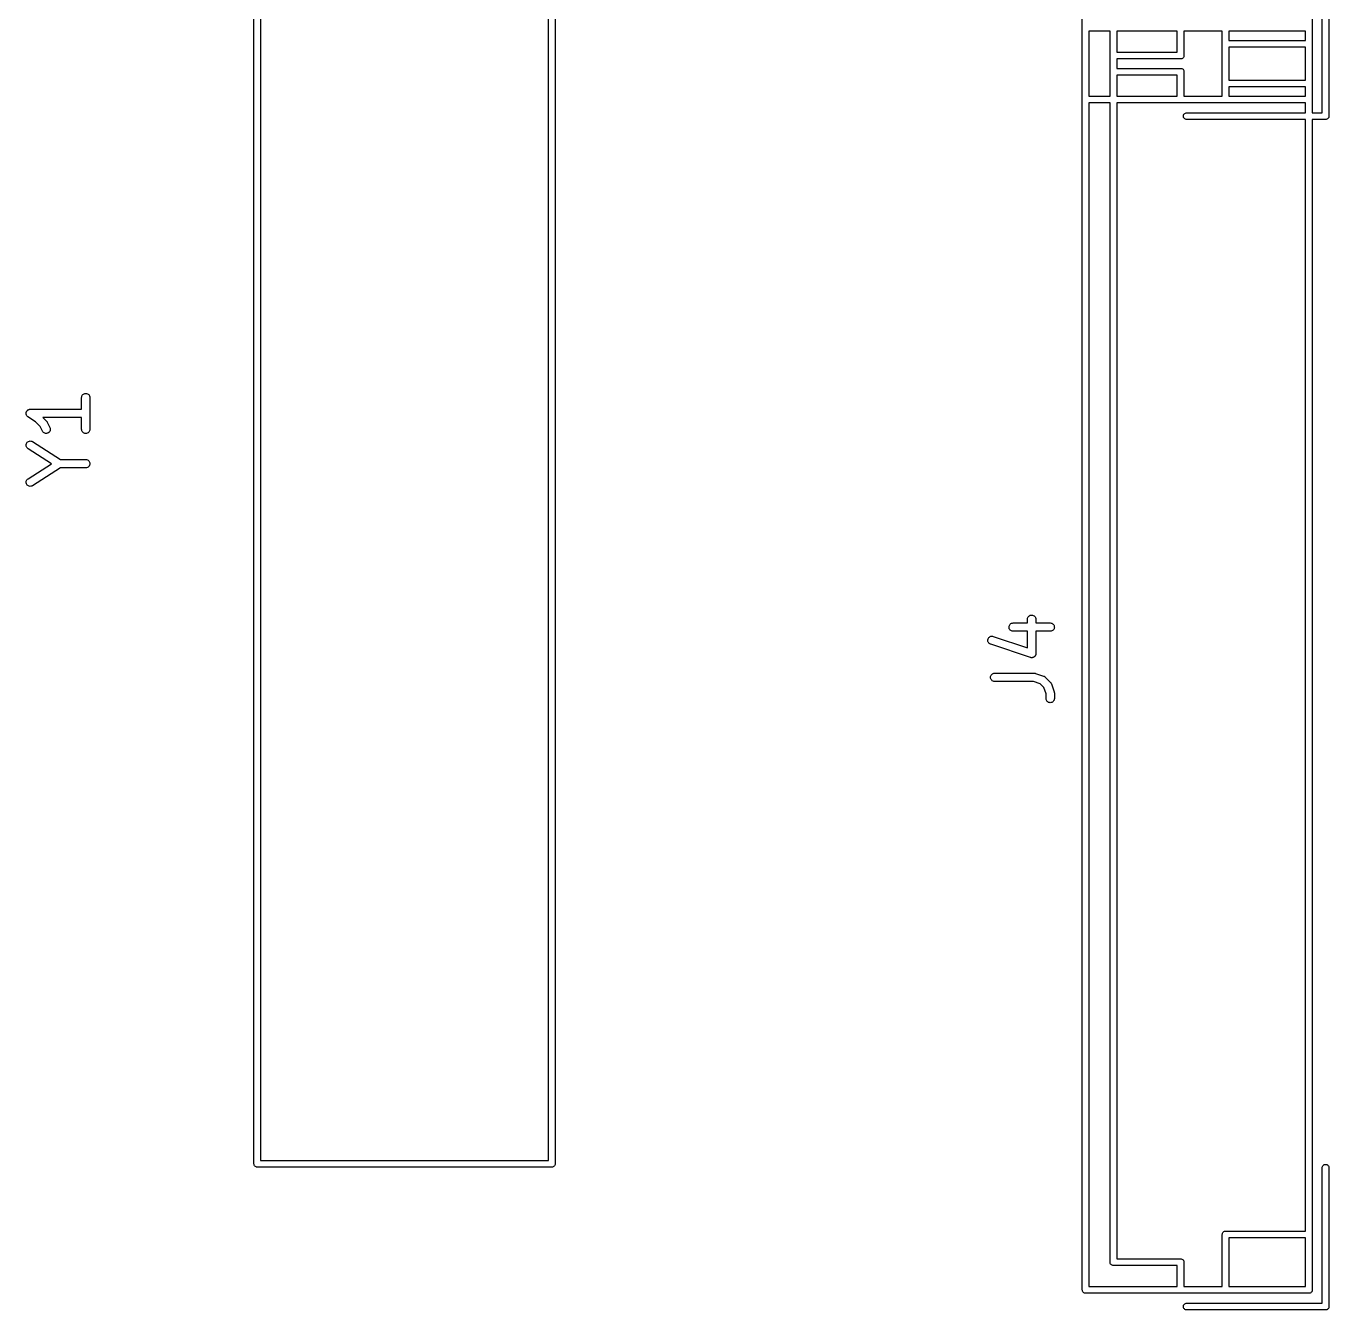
# Model space of a CAD drawing. Extents: x 87.5 to 141.1, y -115.5 to -63.3.
# Drawn here: x 117.65 to 141.1, y -114.45 to -91.34 of the extents above; entities that cross this region are included whole.
import ezdxf

# ---------------------------------------------------------------- set-up
doc = ezdxf.new("R2010")
doc.units = 0
doc.header["$MEASUREMENT"] = 0
doc.layers.add('BLACK', color=7, linetype='CONTINUOUS')

msp = doc.modelspace()

# ---------------------------------------------------------------- linework, layer by layer
at = {"layer": 'BLACK', "linetype": 'CONTINUOUS'}
for p, q in [((136.66, -91.367), (136.66, -64.9429)), ((140.8, -65.9429), (140.8, -91.3671)), ((121.75, -111.817), (121.75, -76.1429)), ((121.87, -76.2), (121.87, -111.76)), ((127.05, -111.76), (127.05, -76.2)), ((127.17, -76.1429), (127.17, -111.817)), ((140.98, -92.9), (140.98, -90.4571)), ((141.1, -90.4571), (141.1, -92.9571)), ((136.66, -91.37), (136.66, -91.367)), ((136.66, -91.3729), (136.66, -91.37)), ((136.66, -92.6571), (136.66, -91.3729)), ((136.78, -91.43), (136.78, -92.6)), ((137.16, -91.43), (136.78, -91.43)), ((137.16, -91.8671), (137.16, -91.43)), ((137.28, -91.43), (137.28, -91.81)), ((138.37, -91.43), (137.28, -91.43)), ((138.37, -91.81), (138.37, -91.43)), ((138.49, -91.43), (138.49, -91.8671)), ((139.18, -91.43), (138.49, -91.43)), ((139.18, -91.6571), (139.18, -91.43)), ((139.3, -91.43), (139.3, -91.6)), ((140.68, -91.43), (139.3, -91.43)), ((140.68, -91.6), (140.68, -91.43)), ((140.8, -91.3671), (140.8, -91.37)), ((140.8, -91.37), (140.8, -91.3729)), ((140.8, -91.3729), (140.8, -91.6571)), ((139.18, -91.66), (139.18, -91.6571)), ((139.18, -91.6629), (139.18, -91.66)), ((139.18, -91.8716), (139.18, -91.6629)), ((139.3, -91.6), (140.68, -91.6)), ((140.8, -91.6571), (140.8, -91.66)), ((140.8, -91.66), (140.8, -91.6629)), ((140.8, -91.6629), (140.8, -92.3671)), ((137.16, -91.87), (137.16, -91.8671)), ((137.16, -91.8729), (137.16, -91.87)), ((137.16, -92.1571), (137.16, -91.8729)), ((137.28, -91.81), (138.37, -91.81)), ((138.427, -91.93), (137.28, -91.93)), ((137.28, -91.93), (137.28, -92.1)), ((138.43, -91.9303), (138.427, -91.93)), ((138.433, -91.93), (138.43, -91.9303)), ((138.442, -91.9291), (138.433, -91.93)), ((138.433, -91.93), (138.433, -91.93)), ((138.453, -91.9257), (138.442, -91.9291)), ((138.463, -91.9201), (138.453, -91.9257)), ((138.473, -91.9126), (138.463, -91.9201)), ((138.48, -91.9035), (138.473, -91.9126)), ((138.486, -91.8931), (138.48, -91.9035)), ((138.489, -91.8818), (138.486, -91.8931)), ((138.49, -91.87), (138.489, -91.8818)), ((138.49, -91.8671), (138.49, -91.87)), ((139.18, -92.3671), (139.18, -91.8716)), ((139.3, -91.72), (139.3, -92.31)), ((140.68, -91.72), (139.3, -91.72)), ((140.68, -92.31), (140.68, -91.72)), ((137.16, -92.16), (137.16, -92.1571)), ((137.16, -92.163), (137.16, -92.16)), ((137.16, -92.6), (137.16, -92.163)), ((137.28, -92.1), (138.427, -92.1)), ((138.427, -92.1), (138.43, -92.0997)), ((138.43, -92.0997), (138.433, -92.1)), ((138.433, -92.1), (138.442, -92.1009)), ((138.442, -92.1009), (138.453, -92.1043)), ((138.453, -92.1043), (138.463, -92.1099)), ((138.463, -92.1099), (138.473, -92.1174)), ((138.473, -92.1174), (138.48, -92.1265)), ((138.48, -92.1265), (138.486, -92.1369)), ((138.486, -92.1369), (138.489, -92.1482)), ((138.489, -92.1482), (138.49, -92.16)), ((138.49, -92.16), (138.49, -92.1629)), ((138.49, -92.1629), (138.49, -92.6)), ((137.28, -92.22), (137.28, -92.6)), ((138.37, -92.22), (137.28, -92.22)), ((138.37, -92.6), (138.37, -92.22)), ((139.18, -92.37), (139.18, -92.3671)), ((139.18, -92.3729), (139.18, -92.37)), ((139.18, -92.6), (139.18, -92.3729)), ((139.3, -92.31), (140.68, -92.31)), ((140.8, -92.3671), (140.8, -92.37)), ((140.8, -92.37), (140.8, -92.3729)), ((140.8, -92.3729), (140.8, -92.6571)), ((136.78, -92.6), (137.16, -92.6)), ((137.28, -92.6), (138.37, -92.6)), ((138.49, -92.6), (139.18, -92.6)), ((139.3, -92.43), (139.3, -92.6)), ((140.68, -92.43), (139.3, -92.43)), ((139.3, -92.6), (140.68, -92.6)), ((140.68, -92.6), (140.68, -92.43)), ((136.66, -92.66), (136.66, -92.6571)), ((136.66, -92.6629), (136.66, -92.66)), ((136.66, -114.087), (136.66, -92.6629)), ((136.78, -92.72), (136.78, -114.03)), ((137.16, -92.72), (136.78, -92.72)), ((137.16, -113.587), (137.16, -92.72)), ((138.427, -92.72), (137.28, -92.72)), ((137.28, -92.72), (137.28, -113.53)), ((138.43, -92.7203), (138.427, -92.72)), ((138.433, -92.72), (138.43, -92.7203)), ((139.237, -92.72), (138.433, -92.72)), ((139.24, -92.7203), (139.237, -92.72)), ((139.243, -92.72), (139.24, -92.7203)), ((140.68, -92.72), (139.243, -92.72)), ((140.68, -92.9), (140.68, -92.72)), ((140.8, -92.6571), (140.8, -92.66)), ((140.8, -92.66), (140.8, -92.6629)), ((140.8, -92.6629), (140.8, -92.9)), ((138.48, -92.96), (138.481, -92.9482)), ((138.481, -92.9718), (138.48, -92.96)), ((138.481, -92.9482), (138.484, -92.9369)), ((138.484, -92.9831), (138.481, -92.9718)), ((138.484, -92.9369), (138.49, -92.9265)), ((138.49, -92.9935), (138.484, -92.9831)), ((138.49, -92.9265), (138.497, -92.9174)), ((138.497, -93.0026), (138.49, -92.9935)), ((138.497, -92.9174), (138.507, -92.9099)), ((138.507, -93.0101), (138.497, -93.0026)), ((138.507, -92.9099), (138.517, -92.9043)), ((138.517, -93.0157), (138.507, -93.0101)), ((138.517, -92.9043), (138.528, -92.9009)), ((138.528, -93.0191), (138.517, -93.0157)), ((138.528, -92.9009), (138.537, -92.9)), ((138.537, -93.02), (138.528, -93.0191)), ((138.537, -92.9), (140.68, -92.9)), ((140.68, -93.02), (138.537, -93.02)), ((140.68, -113.03), (140.68, -93.02)), ((140.8, -92.9), (140.98, -92.9)), ((141.037, -93.02), (140.8, -93.02)), ((140.8, -93.02), (140.8, -113.087)), ((141.04, -93.0203), (141.037, -93.02)), ((141.043, -93.02), (141.04, -93.0203)), ((141.052, -93.0191), (141.043, -93.02)), ((141.043, -93.02), (141.043, -93.02)), ((141.063, -93.0157), (141.052, -93.0191)), ((141.073, -93.0101), (141.063, -93.0157)), ((141.083, -93.0026), (141.073, -93.0101)), ((141.09, -92.9935), (141.083, -93.0026)), ((141.096, -92.9831), (141.09, -92.9935)), ((141.099, -92.9718), (141.096, -92.9831)), ((141.1, -92.96), (141.099, -92.9718)), ((141.1, -92.9571), (141.1, -92.96)), ((118.647, -98.0247), (118.649, -98.0101)), ((118.647, -98.0257), (118.647, -98.0247)), ((118.647, -98.2364), (118.647, -98.0257)), ((118.649, -98.0101), (118.653, -97.9962)), ((118.653, -97.9962), (118.66, -97.9833)), ((118.66, -97.9833), (118.67, -97.9721)), ((118.67, -97.9721), (118.681, -97.963)), ((118.681, -97.963), (118.694, -97.9562)), ((118.694, -97.9562), (118.708, -97.952)), ((118.708, -97.952), (118.723, -97.9507)), ((118.723, -97.9507), (118.737, -97.9522)), ((118.737, -97.9522), (118.751, -97.9566)), ((118.751, -97.9566), (118.764, -97.9635)), ((118.764, -97.9635), (118.776, -97.9729)), ((118.776, -97.9729), (118.785, -97.9842)), ((118.785, -97.9842), (118.792, -97.9971)), ((118.792, -97.9971), (118.796, -98.0111)), ((118.796, -98.0111), (118.797, -98.0257)), ((118.797, -98.0257), (118.797, -98.5971)), ((117.66, -98.2694), (117.665, -98.2638)), ((117.665, -98.2638), (117.67, -98.2582)), ((117.67, -98.2581), (117.675, -98.2534)), ((117.67, -98.2582), (117.67, -98.2581)), ((117.67, -98.2582), (117.67, -98.2582)), ((117.675, -98.2534), (117.681, -98.249)), ((117.681, -98.2489), (117.688, -98.2454)), ((117.681, -98.249), (117.681, -98.2489)), ((117.681, -98.2489), (117.681, -98.2489)), ((117.688, -98.2454), (117.694, -98.2421)), ((117.694, -98.242), (117.701, -98.24)), ((117.694, -98.2421), (117.694, -98.242)), ((117.694, -98.2421), (117.694, -98.2421)), ((117.701, -98.24), (117.708, -98.2379)), ((117.708, -98.2378), (117.715, -98.2371)), ((117.708, -98.2379), (117.708, -98.2378)), ((117.708, -98.2378), (117.708, -98.2378)), ((117.715, -98.2371), (117.722, -98.2364)), ((117.722, -98.2364), (118.647, -98.2364)), ((117.647, -98.3108), (117.648, -98.3037)), ((117.647, -98.3109), (117.647, -98.3108)), ((117.647, -98.3108), (117.647, -98.3108)), ((117.648, -98.3185), (117.647, -98.3109)), ((117.648, -98.3037), (117.649, -98.2963)), ((117.649, -98.3254), (117.648, -98.3185)), ((117.649, -98.2962), (117.651, -98.2891)), ((117.649, -98.2963), (117.649, -98.2962)), ((117.649, -98.2963), (117.649, -98.2963)), ((117.649, -98.3255), (117.649, -98.3254)), ((117.649, -98.3254), (117.649, -98.3254)), ((117.651, -98.3327), (117.649, -98.3255)), ((117.651, -98.2891), (117.653, -98.2824)), ((117.653, -98.3394), (117.651, -98.3327)), ((117.653, -98.2823), (117.657, -98.2757)), ((117.653, -98.2824), (117.653, -98.2823)), ((117.653, -98.2823), (117.653, -98.2823)), ((117.653, -98.3395), (117.653, -98.3394)), ((117.656, -98.3457), (117.653, -98.3395)), ((117.653, -98.3395), (117.653, -98.3395)), ((117.66, -98.3524), (117.656, -98.3457)), ((117.657, -98.2757), (117.66, -98.2695)), ((117.66, -98.2695), (117.66, -98.2694)), ((117.66, -98.2694), (117.66, -98.2694)), ((117.66, -98.3525), (117.66, -98.3524)), ((117.66, -98.3524), (117.66, -98.3524)), ((117.664, -98.3581), (117.66, -98.3525)), ((117.669, -98.3638), (117.664, -98.3581)), ((117.669, -98.3639), (117.669, -98.3638)), ((117.674, -98.3687), (117.669, -98.3639)), ((117.669, -98.3639), (117.669, -98.3639)), ((117.68, -98.3732), (117.674, -98.3687)), ((117.68, -98.3733), (117.68, -98.3732)), ((117.681, -98.3738), (117.68, -98.3733)), ((117.68, -98.3733), (117.68, -98.3733)), ((117.68, -98.3733), (117.68, -98.3733)), ((117.817, -98.465), (117.681, -98.3738)), ((117.899, -98.5463), (117.817, -98.465)), ((118.647, -98.3864), (117.951, -98.3864)), ((117.951, -98.3864), (118.014, -98.4489)), ((118.014, -98.4489), (118.014, -98.4496)), ((118.014, -98.4496), (118.017, -98.4529)), ((118.017, -98.4529), (118.02, -98.456)), ((118.02, -98.456), (118.021, -98.4586)), ((118.021, -98.4586), (118.023, -98.4611)), ((118.023, -98.4611), (118.025, -98.4648)), ((118.025, -98.4648), (118.028, -98.4684)), ((118.028, -98.4684), (118.075, -98.5636)), ((118.647, -98.5971), (118.647, -98.3864)), ((117.941, -98.6307), (117.899, -98.5463)), ((117.949, -98.6431), (117.941, -98.6307)), ((117.959, -98.6537), (117.949, -98.6431)), ((117.971, -98.6622), (117.959, -98.6537)), ((117.984, -98.6682), (117.971, -98.6622)), ((117.998, -98.6715), (117.984, -98.6682)), ((118.013, -98.672), (117.998, -98.6715)), ((118.027, -98.6696), (118.013, -98.672)), ((118.041, -98.6645), (118.027, -98.6696)), ((118.054, -98.6568), (118.041, -98.6645)), ((118.064, -98.6468), (118.054, -98.6568)), ((118.073, -98.6349), (118.064, -98.6468)), ((118.079, -98.6216), (118.073, -98.6349)), ((118.075, -98.5636), (118.076, -98.5645)), ((118.076, -98.5645), (118.081, -98.5783)), ((118.082, -98.6074), (118.079, -98.6216)), ((118.081, -98.5783), (118.083, -98.5927)), ((118.083, -98.5927), (118.082, -98.6074)), ((118.649, -98.6117), (118.647, -98.5971)), ((118.653, -98.6257), (118.649, -98.6117)), ((118.66, -98.6386), (118.653, -98.6257)), ((118.669, -98.65), (118.66, -98.6386)), ((118.68, -98.6593), (118.669, -98.65)), ((118.693, -98.6663), (118.68, -98.6593)), ((118.707, -98.6706), (118.693, -98.6663)), ((118.722, -98.6721), (118.707, -98.6706)), ((118.736, -98.6708), (118.722, -98.6721)), ((118.75, -98.6667), (118.736, -98.6708)), ((118.763, -98.6599), (118.75, -98.6667)), ((118.775, -98.6507), (118.763, -98.6599)), ((118.784, -98.6395), (118.775, -98.6507)), ((118.791, -98.6267), (118.784, -98.6395)), ((118.796, -98.6127), (118.791, -98.6267)), ((118.797, -98.5982), (118.796, -98.6127)), ((118.797, -98.5971), (118.797, -98.5982)), ((117.647, -98.8838), (117.649, -98.8692)), ((117.649, -98.8984), (117.647, -98.8838)), ((117.649, -98.8692), (117.653, -98.8552)), ((117.653, -98.9123), (117.649, -98.8984)), ((117.653, -98.8552), (117.659, -98.8421)), ((117.66, -98.9252), (117.653, -98.9123)), ((117.659, -98.8421), (117.668, -98.8307)), ((117.67, -98.9364), (117.66, -98.9252)), ((117.668, -98.8307), (117.68, -98.8212)), ((117.681, -98.9456), (117.67, -98.9364)), ((117.68, -98.8212), (117.692, -98.8141)), ((117.682, -98.9461), (117.681, -98.9456)), ((118.106, -99.2162), (117.682, -98.9461)), ((117.692, -98.8141), (117.706, -98.8096)), ((117.706, -98.8096), (117.721, -98.8079)), ((117.721, -98.8079), (117.735, -98.809)), ((117.735, -98.809), (117.75, -98.813)), ((117.75, -98.813), (117.763, -98.8196)), ((117.763, -98.8196), (118.268, -99.1412)), ((118.268, -99.1412), (118.722, -99.1412)), ((118.722, -99.1412), (118.723, -99.1412)), ((118.723, -99.1412), (118.738, -99.1428)), ((118.738, -99.1428), (118.752, -99.1473)), ((118.752, -99.1473), (118.765, -99.1543)), ((118.765, -99.1543), (118.776, -99.1637)), ((118.776, -99.1637), (118.785, -99.1751)), ((118.785, -99.1751), (118.792, -99.1881)), ((118.792, -99.1881), (118.796, -99.2021)), ((118.796, -99.2021), (118.797, -99.2167)), ((117.682, -99.4862), (118.106, -99.2162)), ((118.268, -99.2912), (117.763, -99.6128)), ((118.722, -99.2912), (118.268, -99.2912)), ((118.737, -99.2898), (118.722, -99.2912)), ((118.751, -99.2855), (118.737, -99.2898)), ((118.764, -99.2787), (118.751, -99.2855)), ((118.775, -99.2694), (118.764, -99.2787)), ((118.785, -99.2581), (118.775, -99.2694)), ((118.792, -99.2453), (118.785, -99.2581)), ((118.796, -99.2313), (118.792, -99.2453)), ((118.797, -99.2167), (118.796, -99.2313)), ((117.647, -99.5475), (117.649, -99.533)), ((117.648, -99.5621), (117.647, -99.5475)), ((117.652, -99.5762), (117.648, -99.5621)), ((117.649, -99.533), (117.654, -99.5191)), ((117.659, -99.5893), (117.652, -99.5762)), ((117.654, -99.5191), (117.661, -99.5064)), ((117.668, -99.6009), (117.659, -99.5893)), ((117.661, -99.5064), (117.671, -99.4953)), ((117.679, -99.6106), (117.668, -99.6009)), ((117.671, -99.4953), (117.682, -99.4862)), ((117.691, -99.6179), (117.679, -99.6106)), ((117.705, -99.6226), (117.691, -99.6179)), ((117.72, -99.6245), (117.705, -99.6226)), ((117.734, -99.6235), (117.72, -99.6245)), ((117.749, -99.6198), (117.734, -99.6235)), ((117.762, -99.6134), (117.749, -99.6198)), ((117.763, -99.6128), (117.762, -99.6134)), ((135.674, -102.015), (135.676, -102)), ((135.674, -102.016), (135.674, -102.015)), ((135.674, -102.084), (135.674, -102.016)), ((135.676, -102), (135.68, -101.986)), ((135.68, -101.986), (135.687, -101.973)), ((135.687, -101.973), (135.697, -101.962)), ((135.697, -101.962), (135.708, -101.953)), ((135.708, -101.953), (135.721, -101.946)), ((135.721, -101.946), (135.735, -101.942)), ((135.735, -101.942), (135.75, -101.941)), ((135.75, -101.941), (135.764, -101.942)), ((135.764, -101.942), (135.778, -101.947)), ((135.778, -101.947), (135.791, -101.954)), ((135.791, -101.954), (135.802, -101.963)), ((135.802, -101.963), (135.812, -101.974)), ((135.812, -101.974), (135.818, -101.987)), ((135.818, -101.987), (135.823, -102.001)), ((135.823, -102.001), (135.824, -102.016)), ((135.824, -102.016), (135.824, -102.084)), ((135.341, -102.158), (135.342, -102.143)), ((135.342, -102.173), (135.341, -102.158)), ((135.342, -102.143), (135.347, -102.13)), ((135.346, -102.187), (135.342, -102.173)), ((135.353, -102.2), (135.346, -102.187)), ((135.347, -102.13), (135.354, -102.117)), ((135.362, -102.211), (135.353, -102.2)), ((135.354, -102.117), (135.363, -102.105)), ((135.373, -102.22), (135.362, -102.211)), ((135.363, -102.105), (135.374, -102.096)), ((135.386, -102.228), (135.373, -102.22)), ((135.374, -102.096), (135.387, -102.089)), ((135.4, -102.232), (135.386, -102.228)), ((135.387, -102.089), (135.401, -102.085)), ((135.415, -102.234), (135.4, -102.232)), ((135.401, -102.085), (135.416, -102.084)), ((135.416, -102.234), (135.415, -102.234)), ((135.416, -102.084), (135.674, -102.084)), ((135.674, -102.234), (135.416, -102.234)), ((135.674, -102.531), (135.674, -102.234)), ((135.824, -102.084), (136.082, -102.084)), ((136.082, -102.234), (135.824, -102.234)), ((135.824, -102.234), (135.824, -102.635)), ((136.082, -102.084), (136.083, -102.084)), ((136.097, -102.232), (136.082, -102.234)), ((136.083, -102.084), (136.098, -102.085)), ((136.111, -102.228), (136.097, -102.232)), ((136.098, -102.085), (136.112, -102.09)), ((136.124, -102.221), (136.111, -102.228)), ((136.112, -102.09), (136.125, -102.097)), ((136.135, -102.212), (136.124, -102.221)), ((136.125, -102.097), (136.136, -102.106)), ((136.145, -102.201), (136.135, -102.212)), ((136.136, -102.106), (136.145, -102.118)), ((136.145, -102.118), (136.152, -102.13)), ((136.152, -102.188), (136.145, -102.201)), ((136.152, -102.13), (136.156, -102.145)), ((136.156, -102.174), (136.152, -102.188)), ((136.156, -102.145), (136.157, -102.159)), ((136.157, -102.159), (136.156, -102.174)), ((134.96, -102.387), (134.964, -102.372)), ((134.96, -102.401), (134.96, -102.387)), ((134.962, -102.416), (134.96, -102.401)), ((134.967, -102.43), (134.962, -102.416)), ((134.964, -102.372), (134.97, -102.359)), ((134.975, -102.442), (134.967, -102.43)), ((134.97, -102.359), (134.978, -102.347)), ((134.985, -102.453), (134.975, -102.442)), ((134.978, -102.347), (134.989, -102.337)), ((134.997, -102.461), (134.985, -102.453)), ((134.989, -102.337), (135.001, -102.329)), ((135.01, -102.467), (134.997, -102.461)), ((135.001, -102.329), (135.015, -102.324)), ((135.011, -102.468), (135.01, -102.467)), ((135.725, -102.706), (135.011, -102.468)), ((135.015, -102.324), (135.03, -102.322)), ((135.03, -102.322), (135.044, -102.322)), ((135.044, -102.322), (135.058, -102.326)), ((135.058, -102.326), (135.674, -102.531)), ((135.73, -102.707), (135.725, -102.706)), ((135.734, -102.708), (135.73, -102.707)), ((135.737, -102.709), (135.734, -102.708)), ((135.74, -102.709), (135.737, -102.709)), ((135.744, -102.709), (135.74, -102.709)), ((135.749, -102.71), (135.744, -102.709)), ((135.751, -102.709), (135.749, -102.71)), ((135.754, -102.71), (135.751, -102.709)), ((135.759, -102.709), (135.754, -102.71)), ((135.763, -102.708), (135.759, -102.709)), ((135.766, -102.708), (135.763, -102.708)), ((135.769, -102.707), (135.766, -102.708)), ((135.773, -102.706), (135.769, -102.707)), ((135.777, -102.704), (135.773, -102.706)), ((135.78, -102.703), (135.777, -102.704)), ((135.782, -102.702), (135.78, -102.703)), ((135.786, -102.7), (135.782, -102.702)), ((135.79, -102.698), (135.786, -102.7)), ((135.792, -102.696), (135.79, -102.698)), ((135.795, -102.694), (135.792, -102.696)), ((135.798, -102.691), (135.795, -102.694)), ((135.802, -102.688), (135.798, -102.691)), ((135.803, -102.686), (135.802, -102.688)), ((135.805, -102.684), (135.803, -102.686)), ((135.808, -102.681), (135.805, -102.684)), ((135.811, -102.677), (135.808, -102.681)), ((135.812, -102.675), (135.811, -102.677)), ((135.814, -102.672), (135.812, -102.675)), ((135.816, -102.668), (135.814, -102.672)), ((135.818, -102.664), (135.816, -102.668)), ((135.819, -102.662), (135.818, -102.664)), ((135.82, -102.659), (135.819, -102.662)), ((135.821, -102.655), (135.82, -102.659)), ((135.822, -102.65), (135.821, -102.655)), ((135.823, -102.648), (135.822, -102.65)), ((135.824, -102.64), (135.823, -102.645)), ((135.823, -102.645), (135.823, -102.648)), ((135.824, -102.635), (135.824, -102.636)), ((135.824, -102.636), (135.824, -102.64)), ((135.007, -103.063), (135.009, -103.048)), ((135.009, -103.077), (135.007, -103.063)), ((135.009, -103.048), (135.013, -103.034)), ((135.013, -103.091), (135.009, -103.077)), ((135.013, -103.034), (135.02, -103.021)), ((135.02, -103.104), (135.013, -103.091)), ((135.02, -103.021), (135.03, -103.01)), ((135.029, -103.116), (135.02, -103.104)), ((135.04, -103.125), (135.029, -103.116)), ((135.03, -103.01), (135.041, -103.001)), ((135.053, -103.132), (135.04, -103.125)), ((135.041, -103.001), (135.054, -102.994)), ((135.067, -103.137), (135.053, -103.132)), ((135.054, -102.994), (135.068, -102.99)), ((135.081, -103.138), (135.067, -103.137)), ((135.068, -102.99), (135.082, -102.988)), ((135.082, -103.138), (135.081, -103.138)), ((135.082, -102.988), (135.797, -102.988)), ((135.784, -103.138), (135.082, -103.138)), ((135.899, -103.177), (135.784, -103.138)), ((135.797, -102.988), (135.798, -102.988)), ((135.798, -102.988), (135.802, -102.989)), ((135.802, -102.989), (135.806, -102.989)), ((135.806, -102.989), (135.809, -102.99)), ((135.809, -102.99), (135.812, -102.99)), ((135.812, -102.99), (135.816, -102.991)), ((135.816, -102.991), (135.82, -102.992)), ((135.82, -102.992), (135.963, -103.04)), ((135.969, -103.247), (135.899, -103.177)), ((135.963, -103.04), (135.964, -103.04)), ((135.964, -103.04), (135.966, -103.041)), ((135.966, -103.041), (135.968, -103.042)), ((135.968, -103.042), (135.973, -103.044)), ((135.973, -103.044), (135.978, -103.046)), ((135.978, -103.046), (135.979, -103.048)), ((135.979, -103.048), (135.981, -103.049)), ((135.981, -103.049), (135.985, -103.052)), ((135.985, -103.052), (135.989, -103.055)), ((135.989, -103.055), (135.991, -103.057)), ((135.991, -103.057), (135.993, -103.058)), ((135.993, -103.058), (136.088, -103.153)), ((136.088, -103.153), (136.089, -103.154)), ((136.089, -103.154), (136.09, -103.156)), ((136.09, -103.156), (136.092, -103.157)), ((136.092, -103.157), (136.094, -103.161)), ((136.094, -103.161), (136.098, -103.165)), ((136.098, -103.165), (136.099, -103.167)), ((136.099, -103.167), (136.1, -103.169)), ((136.1, -103.169), (136.102, -103.174)), ((136.102, -103.174), (136.104, -103.178)), ((136.104, -103.178), (136.105, -103.18)), ((136.105, -103.18), (136.106, -103.182)), ((136.106, -103.182), (136.154, -103.325)), ((136.007, -103.361), (135.969, -103.247)), ((136.007, -103.444), (136.007, -103.361)), ((136.154, -103.325), (136.154, -103.326)), ((136.154, -103.326), (136.155, -103.33)), ((136.155, -103.33), (136.156, -103.334)), ((136.156, -103.334), (136.156, -103.338)), ((136.156, -103.338), (136.157, -103.341)), ((136.157, -103.341), (136.157, -103.345)), ((136.157, -103.345), (136.157, -103.349)), ((136.157, -103.349), (136.157, -103.444)), ((136.009, -103.459), (136.007, -103.444)), ((136.013, -103.473), (136.009, -103.459)), ((136.02, -103.486), (136.013, -103.473)), ((136.029, -103.497), (136.02, -103.486)), ((136.04, -103.506), (136.029, -103.497)), ((136.053, -103.513), (136.04, -103.506)), ((136.067, -103.518), (136.053, -103.513)), ((136.082, -103.519), (136.067, -103.518)), ((136.096, -103.518), (136.082, -103.519)), ((136.11, -103.514), (136.096, -103.518)), ((136.123, -103.507), (136.11, -103.514)), ((136.135, -103.498), (136.123, -103.507)), ((136.144, -103.487), (136.135, -103.498)), ((136.151, -103.474), (136.144, -103.487)), ((136.156, -103.46), (136.151, -103.474)), ((136.157, -103.445), (136.156, -103.46)), ((136.157, -103.444), (136.157, -103.445)), ((121.75, -111.82), (121.75, -111.817)), ((121.751, -111.832), (121.75, -111.82)), ((121.754, -111.843), (121.751, -111.832)), ((121.76, -111.853), (121.754, -111.843)), ((121.767, -111.863), (121.76, -111.853)), ((121.777, -111.87), (121.767, -111.863)), ((121.787, -111.876), (121.777, -111.87)), ((121.87, -111.76), (127.05, -111.76)), ((127.143, -111.87), (127.133, -111.876)), ((127.153, -111.863), (127.143, -111.87)), ((127.16, -111.853), (127.153, -111.863)), ((127.166, -111.843), (127.16, -111.853)), ((127.169, -111.832), (127.166, -111.843)), ((127.17, -111.82), (127.169, -111.832)), ((127.17, -111.817), (127.17, -111.82)), ((140.981, -111.878), (140.984, -111.867)), ((140.984, -111.867), (140.99, -111.857)), ((140.99, -111.857), (140.997, -111.847)), ((140.997, -111.847), (141.007, -111.84)), ((141.007, -111.84), (141.017, -111.834)), ((141.017, -111.834), (141.028, -111.831)), ((141.028, -111.831), (141.04, -111.83)), ((141.04, -111.83), (141.052, -111.831)), ((141.052, -111.831), (141.063, -111.834)), ((141.063, -111.834), (141.073, -111.84)), ((141.073, -111.84), (141.083, -111.847)), ((141.083, -111.847), (141.09, -111.857)), ((141.09, -111.857), (141.096, -111.867)), ((141.096, -111.867), (141.099, -111.878)), ((121.798, -111.879), (121.787, -111.876)), ((121.807, -111.88), (121.798, -111.879)), ((121.81, -111.88), (121.807, -111.88)), ((121.807, -111.88), (121.807, -111.88)), ((121.813, -111.88), (121.81, -111.88)), ((127.107, -111.88), (121.813, -111.88)), ((127.11, -111.88), (127.107, -111.88)), ((127.113, -111.88), (127.11, -111.88)), ((127.122, -111.879), (127.113, -111.88)), ((127.113, -111.88), (127.113, -111.88)), ((127.133, -111.876), (127.122, -111.879)), ((140.98, -111.887), (140.981, -111.878)), ((140.98, -114.33), (140.98, -111.887)), ((141.099, -111.878), (141.1, -111.887)), ((141.1, -111.887), (141.1, -114.387)), ((139.197, -113.047), (139.207, -113.04)), ((139.207, -113.04), (139.217, -113.034)), ((139.217, -113.034), (139.228, -113.031)), ((139.228, -113.031), (139.237, -113.03)), ((139.237, -113.03), (139.237, -113.03)), ((139.237, -113.03), (139.24, -113.03)), ((139.24, -113.03), (139.243, -113.03)), ((139.243, -113.03), (140.68, -113.03)), ((139.18, -113.09), (139.181, -113.078)), ((139.18, -113.093), (139.18, -113.09)), ((139.18, -114.03), (139.18, -113.093)), ((139.181, -113.078), (139.184, -113.067)), ((139.184, -113.067), (139.19, -113.057)), ((139.19, -113.057), (139.197, -113.047)), ((139.3, -113.15), (139.3, -114.03)), ((140.68, -113.15), (139.3, -113.15)), ((140.68, -114.03), (140.68, -113.15)), ((140.8, -113.087), (140.8, -113.09)), ((140.8, -113.09), (140.8, -113.093)), ((140.8, -113.093), (140.8, -114.087)), ((137.16, -113.59), (137.16, -113.587)), ((137.161, -113.602), (137.16, -113.59)), ((137.164, -113.613), (137.161, -113.602)), ((137.17, -113.623), (137.164, -113.613)), ((137.177, -113.633), (137.17, -113.623)), ((137.187, -113.64), (137.177, -113.633)), ((137.197, -113.646), (137.187, -113.64)), ((137.208, -113.649), (137.197, -113.646)), ((137.22, -113.65), (137.208, -113.649)), ((137.223, -113.65), (137.22, -113.65)), ((138.37, -113.65), (137.223, -113.65)), ((137.28, -113.53), (138.427, -113.53)), ((138.37, -114.03), (138.37, -113.65)), ((138.427, -113.53), (138.43, -113.53)), ((138.43, -113.53), (138.433, -113.53)), ((138.433, -113.53), (138.442, -113.531)), ((138.442, -113.531), (138.453, -113.534)), ((138.453, -113.534), (138.463, -113.54)), ((138.463, -113.54), (138.473, -113.547)), ((138.473, -113.547), (138.48, -113.557)), ((138.48, -113.557), (138.486, -113.567)), ((138.486, -113.567), (138.489, -113.578)), ((138.489, -113.578), (138.49, -113.59)), ((138.49, -113.59), (138.49, -113.593)), ((138.49, -113.593), (138.49, -114.03)), ((136.66, -114.09), (136.66, -114.087)), ((136.661, -114.102), (136.66, -114.09)), ((136.664, -114.113), (136.661, -114.102)), ((136.67, -114.123), (136.664, -114.113)), ((136.677, -114.133), (136.67, -114.123)), ((136.687, -114.14), (136.677, -114.133)), ((136.697, -114.146), (136.687, -114.14)), ((136.708, -114.149), (136.697, -114.146)), ((136.717, -114.15), (136.708, -114.149)), ((136.72, -114.15), (136.717, -114.15)), ((136.717, -114.15), (136.717, -114.15)), ((136.723, -114.15), (136.72, -114.15)), ((138.427, -114.15), (136.723, -114.15)), ((136.78, -114.03), (138.37, -114.03)), ((138.43, -114.15), (138.427, -114.15)), ((138.433, -114.15), (138.43, -114.15)), ((139.237, -114.15), (138.433, -114.15)), ((138.49, -114.03), (139.18, -114.03)), ((139.24, -114.15), (139.237, -114.15)), ((139.243, -114.15), (139.24, -114.15)), ((140.737, -114.15), (139.243, -114.15)), ((139.3, -114.03), (140.68, -114.03)), ((140.74, -114.15), (140.737, -114.15)), ((140.743, -114.15), (140.74, -114.15)), ((140.752, -114.149), (140.743, -114.15)), ((140.743, -114.15), (140.743, -114.15)), ((140.763, -114.146), (140.752, -114.149)), ((140.773, -114.14), (140.763, -114.146)), ((140.783, -114.133), (140.773, -114.14)), ((140.79, -114.123), (140.783, -114.133)), ((140.796, -114.113), (140.79, -114.123)), ((140.799, -114.102), (140.796, -114.113)), ((140.8, -114.09), (140.799, -114.102)), ((140.8, -114.087), (140.8, -114.09)), ((138.48, -114.39), (138.481, -114.378)), ((138.481, -114.402), (138.48, -114.39)), ((138.481, -114.378), (138.484, -114.367)), ((138.484, -114.413), (138.481, -114.402)), ((138.484, -114.367), (138.49, -114.357)), ((138.49, -114.423), (138.484, -114.413)), ((138.49, -114.357), (138.497, -114.347)), ((138.497, -114.433), (138.49, -114.423)), ((138.497, -114.347), (138.507, -114.34)), ((138.507, -114.44), (138.497, -114.433)), ((138.507, -114.34), (138.517, -114.334)), ((138.517, -114.446), (138.507, -114.44)), ((138.517, -114.334), (138.528, -114.331)), ((138.528, -114.449), (138.517, -114.446)), ((138.528, -114.331), (138.537, -114.33)), ((138.537, -114.45), (138.528, -114.449)), ((138.537, -114.33), (140.98, -114.33)), ((141.037, -114.45), (138.537, -114.45)), ((141.04, -114.45), (141.037, -114.45)), ((141.043, -114.45), (141.04, -114.45)), ((141.052, -114.449), (141.043, -114.45)), ((141.043, -114.45), (141.043, -114.45)), ((141.063, -114.446), (141.052, -114.449)), ((141.073, -114.44), (141.063, -114.446)), ((141.083, -114.433), (141.073, -114.44)), ((141.09, -114.423), (141.083, -114.433)), ((141.096, -114.413), (141.09, -114.423)), ((141.099, -114.402), (141.096, -114.413)), ((141.1, -114.39), (141.099, -114.402)), ((141.1, -114.387), (141.1, -114.39))]:
    msp.add_line(p, q, dxfattribs=at)

doc.saveas('drawing.dxf')
